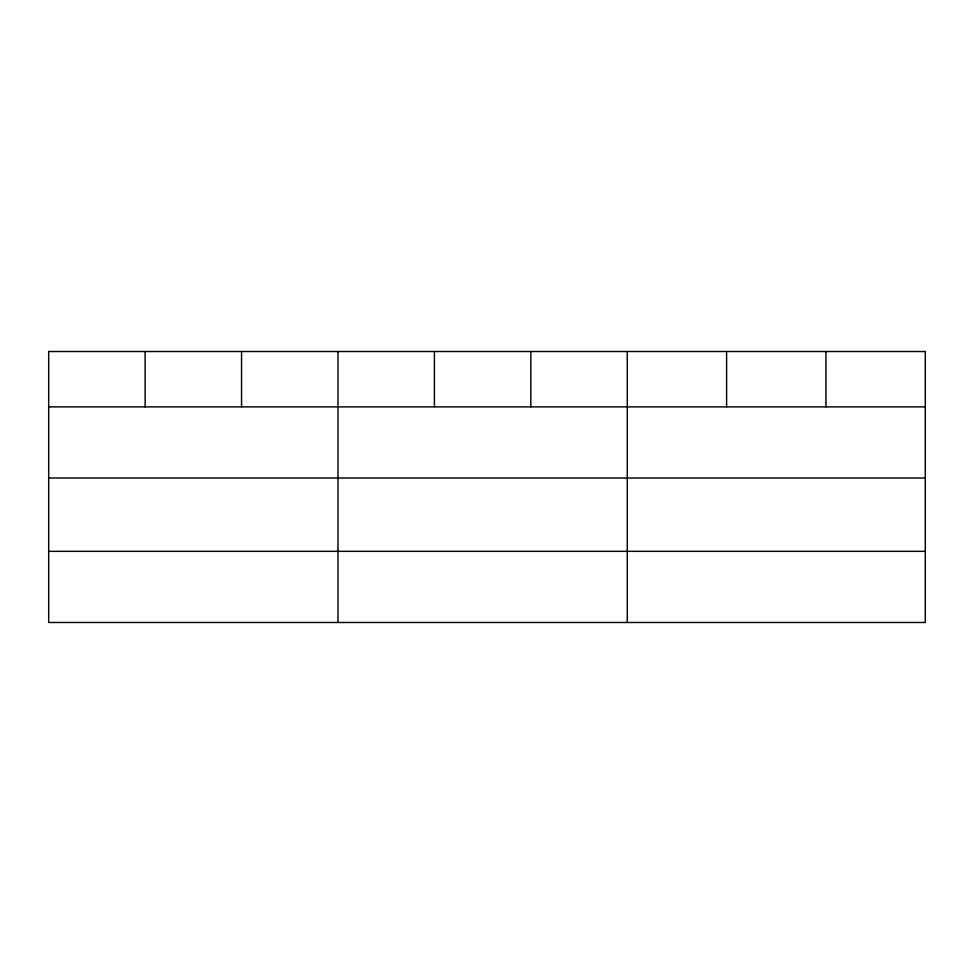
<?xml version="1.0" encoding="UTF-8"?>
<svg xmlns="http://www.w3.org/2000/svg" width="974" height="974" viewBox="0 0 974 974"><rect width="100%" height="100%" fill="white"/><g stroke="black" fill="none" stroke-linecap="round" stroke-linejoin="round"><path stroke-width="1.46" d="M48.7 406.876L925.3 406.876M48.7 478.027L925.3 478.027M48.7 551.333L925.3 551.333M825.952 351.517L825.952 406.876M726.604 351.517L726.604 406.876M627.256 351.517L627.256 622.483M530.83 351.517L530.83 406.876M434.404 351.517L434.404 406.876M337.978 351.517L337.978 622.483M241.552 351.517L241.552 406.876M145.126 351.517L145.126 406.876M925.3 351.517L48.7 351.517L48.7 622.483L925.3 622.483L925.3 351.517"/></g></svg>
